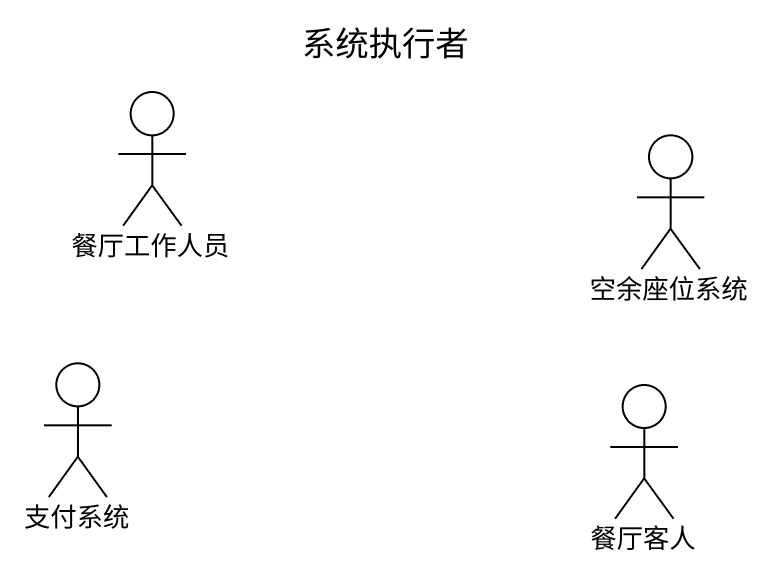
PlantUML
@startuml
title 系统执行者
actor 餐厅工作人员
actor 空余座位系统
actor 支付系统
actor 餐厅客人
@enduml
